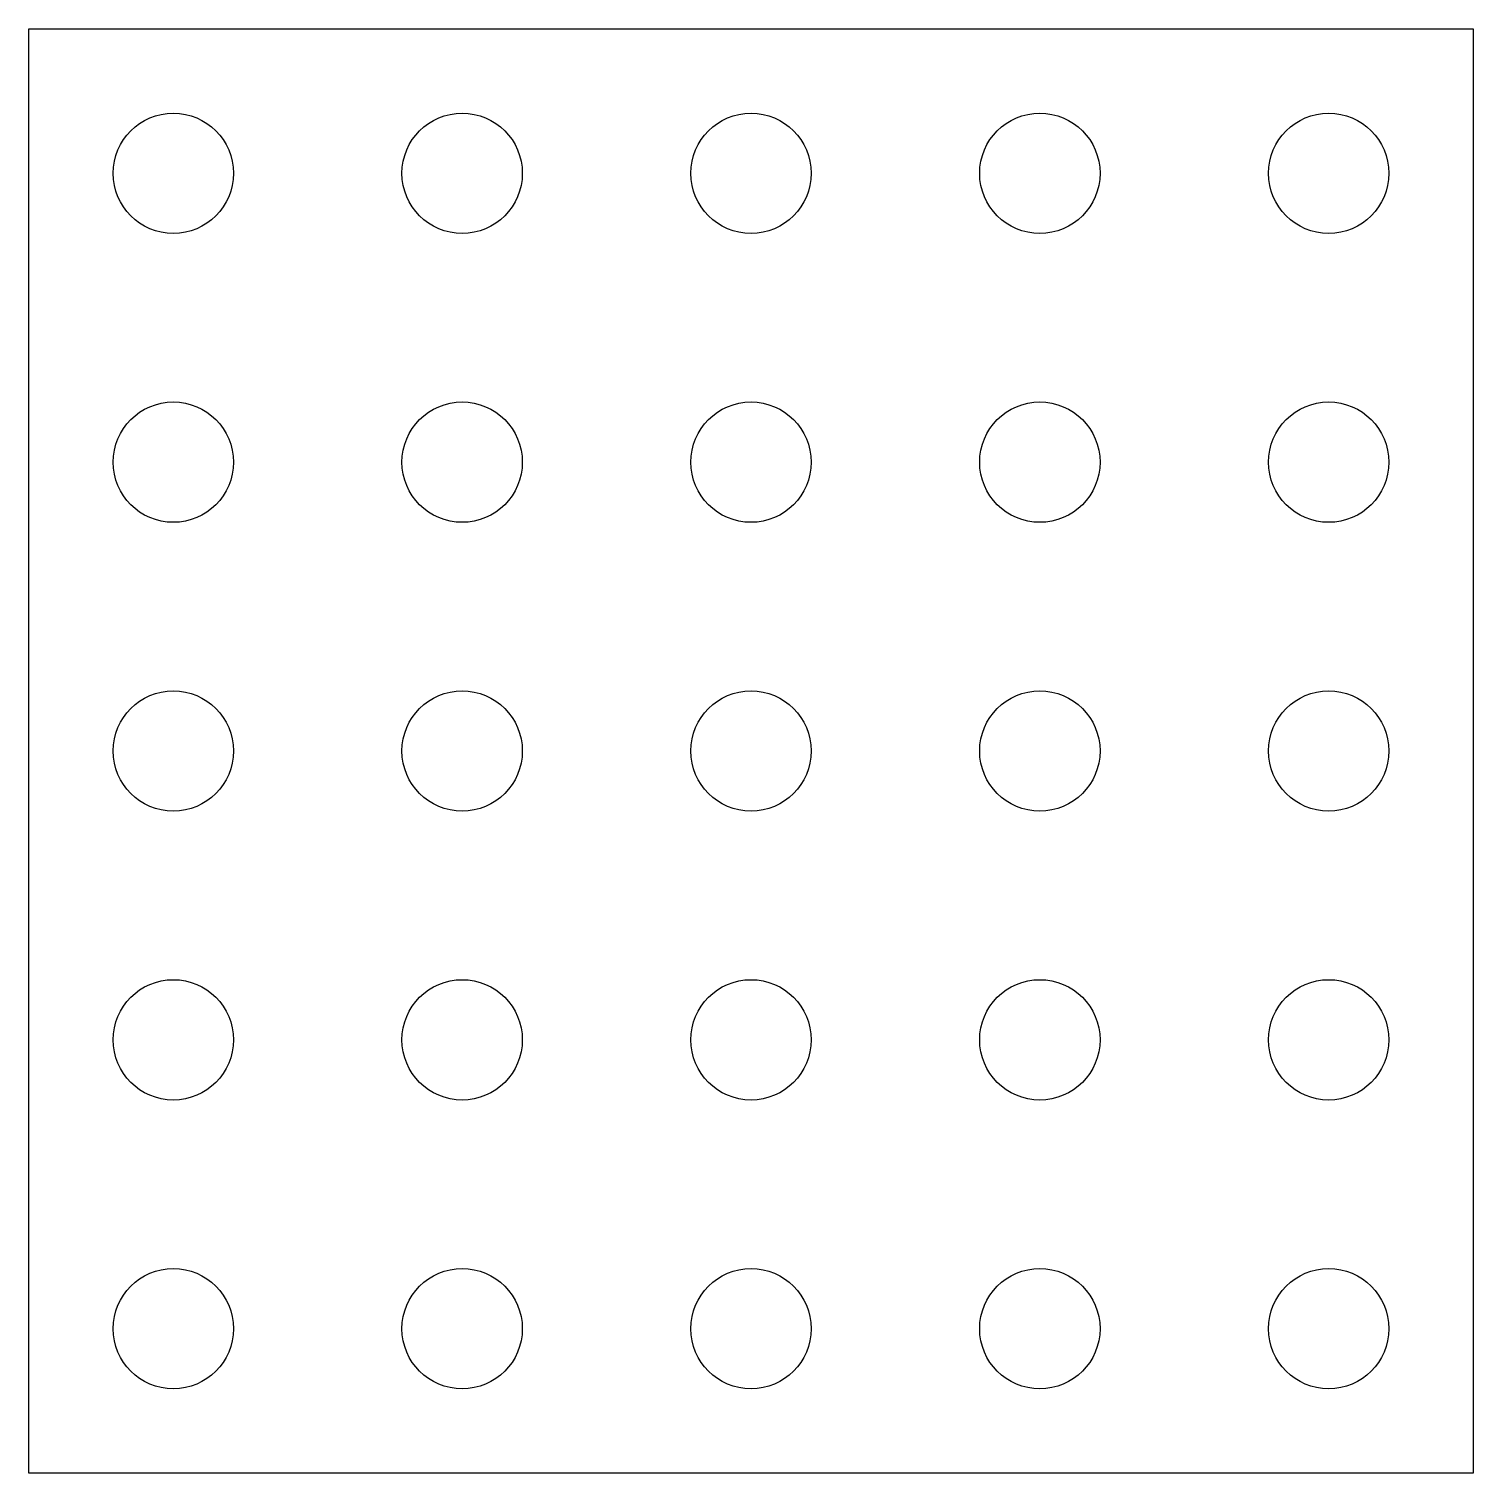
# Model space of a CAD drawing. Header units: metres. Extents: x 0 to 0.3, y 0 to 0.3.
import ezdxf

# ---------------------------------------------------------------- set-up
doc = ezdxf.new("R2010")
doc.units = ezdxf.units.M
doc.header["$MEASUREMENT"] = 0

msp = doc.modelspace()

# ---------------------------------------------------------------- linework, layer by layer
at = {"flags": 128}
msp.add_lwpolyline([(0, 0.3), (0.3, 0.3), (0.3, 0), (0, 0)], close=True, dxfattribs=at)
for centre in [(0.03, 0.27), (0.09, 0.27), (0.15, 0.27), (0.21, 0.27), (0.27, 0.27), (0.03, 0.21), (0.09, 0.21), (0.15, 0.21), (0.21, 0.21), (0.27, 0.21), (0.03, 0.15), (0.09, 0.15), (0.15, 0.15), (0.21, 0.15), (0.27, 0.15), (0.03, 0.09), (0.09, 0.09), (0.15, 0.09), (0.21, 0.09), (0.27, 0.09), (0.03, 0.03), (0.09, 0.03), (0.15, 0.03), (0.21, 0.03), (0.27, 0.03)]:
    msp.add_circle(centre, 0.0125)

doc.saveas('drawing.dxf')
